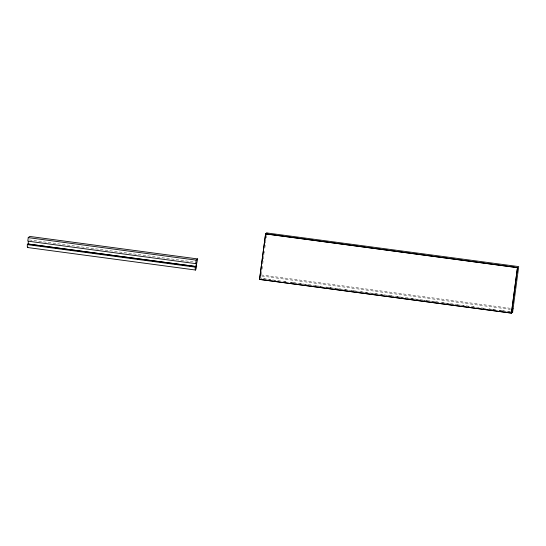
<?xml version="1.0" encoding="UTF-8"?>
<svg xmlns="http://www.w3.org/2000/svg" width="546" height="546" viewBox="0 0 546 546"><rect width="100%" height="100%" fill="white"/><g stroke="black" fill="none" stroke-linecap="round" stroke-linejoin="round"><path stroke-width="0.41" stroke-dasharray="2.73 2.05" d="M260.933 277.02L260.749 278.419L266.755 279.136M261.397 274.133L261.95 269.922M262.06 269.082L262.612 264.871M262.728 264.025L263.281 259.814M263.39 258.975L264.059 253.917M264.08 253.091L264.387 251.392M264.83 248.02L265.39 243.809M265.499 242.97L266.052 238.759M266.161 237.913L266.496 235.387M29.286 239.933L194.669 262.094M261.206 274.925L511.39 308.442M261.773 276.044L510.264 309.343M267.601 279.252L271.826 279.818M272.672 279.934L276.897 280.501M277.743 280.61L281.968 281.176M282.814 281.292L287.039 281.859M290.424 282.309L292.11 282.535M292.956 282.651L297.181 283.217M298.027 283.326L302.259 283.893M303.098 284.009L307.33 284.575M308.169 284.691L312.401 285.258M313.24 285.367L317.472 285.933M318.311 286.049L322.543 286.616M325.921 287.066L327.614 287.292M328.46 287.408L332.685 287.974M333.531 288.083L337.756 288.65M338.602 288.766L342.827 289.332M343.673 289.448L347.898 290.015M348.744 290.124L352.969 290.69M353.815 290.806L358.886 291.482M359.732 291.598L369.028 292.84M369.874 292.956L394.383 296.239M395.229 296.355L404.525 297.597M405.371 297.713L429.879 300.996M430.726 301.112L440.021 302.354M440.868 302.47L460.312 305.077M461.152 305.187L465.383 305.753M466.223 305.869L470.454 306.436M471.294 306.545L475.525 307.111M476.365 307.227L480.596 307.794M481.442 307.903L485.667 308.47M489.045 308.927L490.738 309.152M491.584 309.268L495.809 309.828M499.187 310.285L500.88 310.51M501.726 310.626L505.951 311.193M506.797 311.302L510.176 311.759M263.281 278.76L265.82 279.102M269.198 279.552L270.891 279.777M274.269 280.235L275.962 280.46M284.411 281.593L286.104 281.818M290.329 282.384L293.707 282.835M294.553 282.951L298.778 283.517M299.624 283.633L303.849 284.2M304.695 284.309L308.92 284.875M309.766 284.992L312.305 285.326M315.684 285.783L319.069 286.234M319.908 286.35L322.447 286.691M325.825 287.141L329.211 287.592M330.05 287.708L334.282 288.274M335.128 288.39L339.353 288.957M340.199 289.066L344.424 289.633M345.27 289.749L347.802 290.083M351.18 290.54L354.566 290.991M355.412 291.107L357.944 291.448M361.329 291.898L364.708 292.349M365.554 292.465L368.086 292.806M371.471 293.257L374.849 293.707M375.696 293.823L379.92 294.39M380.767 294.506L383.299 294.84M386.684 295.297L390.062 295.748M390.909 295.864L393.441 296.205M396.826 296.655L400.204 297.106M401.051 297.222L403.59 297.563M406.968 298.014L410.346 298.464M411.193 298.58L415.417 299.147M416.264 299.263L418.802 299.597M422.181 300.054L425.559 300.505M426.406 300.621L428.944 300.955M432.323 301.412L435.701 301.863M436.547 301.979L439.086 302.32M442.465 302.771L445.85 303.221M446.689 303.337L450.921 303.904M451.76 304.02L454.299 304.354M457.678 304.811L459.37 305.037M462.749 305.487L464.441 305.712M467.82 306.17L469.512 306.395M472.891 306.845L474.583 307.077M483.033 308.21L485.571 308.545M488.95 309.002L492.335 309.452M493.181 309.568L495.713 309.903M499.092 310.36L502.477 310.81M503.323 310.927L507.548 311.493M508.394 311.602L512.619 312.169"/><path stroke-width="0.82" d="M28.119 243.994L196.034 266.496L197.659 258.934L29.743 236.438L28.242 237.633L27.785 241.127L195.7 263.629L196.403 263.07L195.939 266.571L195.236 267.13L27.32 244.628A30.037 1.413 -82.4 0 0 27.887 247.024M27.32 244.628L28.023 244.069L28.488 241.195M195.7 263.629L196.157 260.128L197.659 258.934M259.527 279.388L265.609 233.831L517.478 267.581L511.493 313.063L259.527 279.388L511.397 313.138L512.714 312.094M259.712 278.617L265.609 233.831M266.516 234.616L266.83 232.862M511.397 313.138L517.478 267.581M512.619 312.169L518.7 266.612L266.735 232.937M196.034 266.496L196.737 265.936A30.037 1.413 -82.4 0 1 195.236 267.13M511.95 309.568L513.076 308.674M265.513 233.906L517.39 267.656M28.242 237.633L196.157 260.128M28.023 244.069L195.939 266.571M27.614 247.529L195.529 270.031"/></g></svg>
